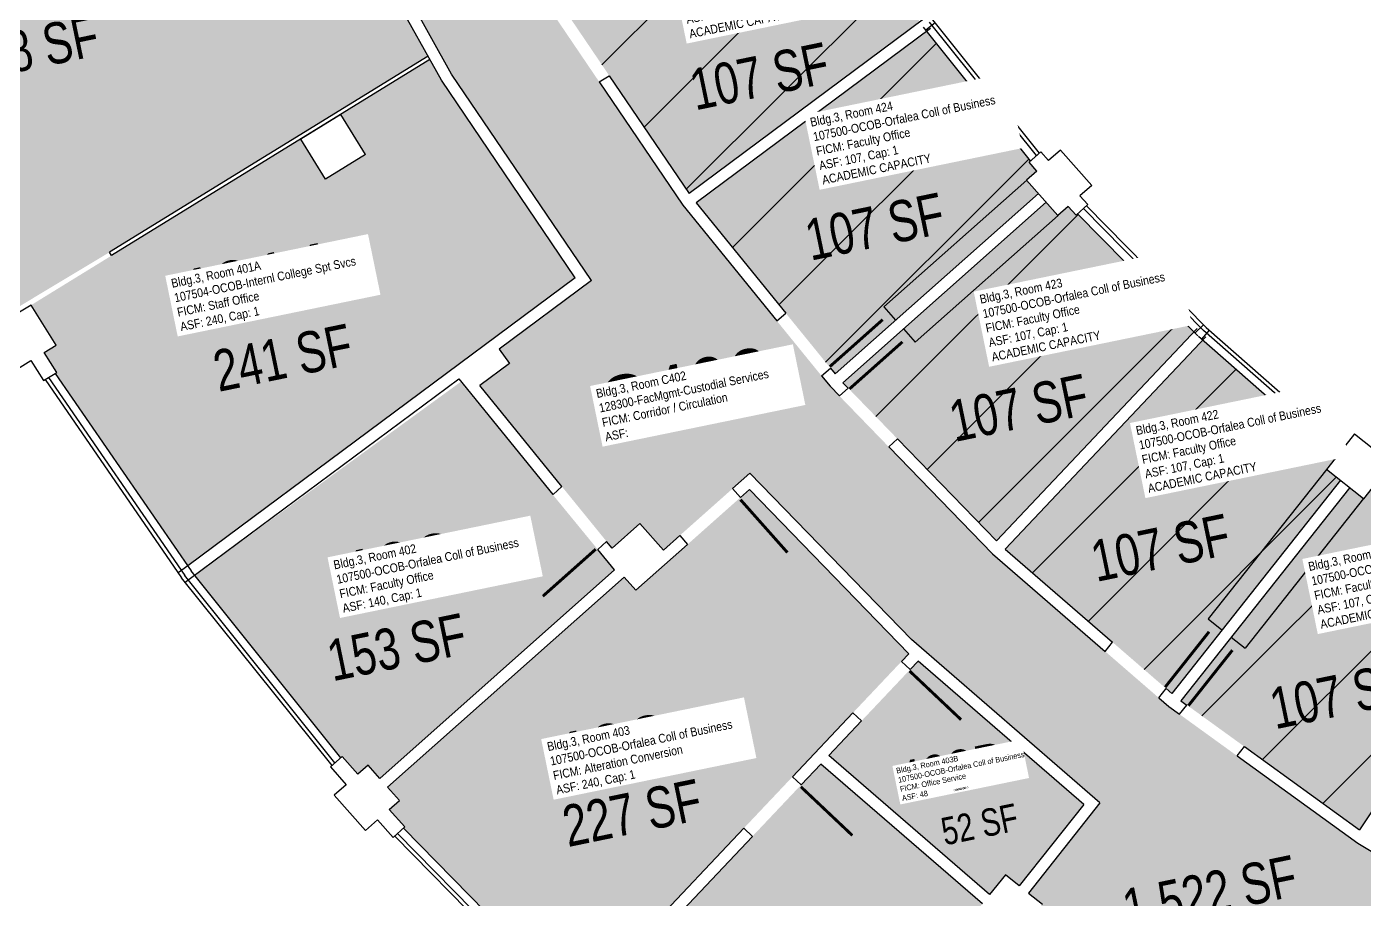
# Model space of a CAD drawing. Header units: inches. Extents: x 69197310 to 69200176, y 27671258 to 27673533.
# Drawn here: x 69198295 to 69198975, y 27671780 to 27672224 of the extents above; entities that cross this region are included whole.
import ezdxf
from ezdxf.enums import TextEntityAlignment as Align

# ---------------------------------------------------------------- set-up
doc = ezdxf.new("R2010")
doc.units = ezdxf.units.IN
doc.header["$LTSCALE"] = 100
doc.header["$MEASUREMENT"] = 0
for name, color, linetype in [('A-DOOR', 2, 'CONTINUOUS'), ('A-FLOR', 3, 'CONTINUOUS'), ('A-GLAZ', 1, 'CONTINUOUS'), ('A-IDEN-RNUM', 7, 'CONTINUOUS'), ('A-IDEN-SNUM', 4, 'CONTINUOUS'), ('A-IDEN-VNUM', 4, 'CONTINUOUS'), ('A-WALL', 5, 'CONTINUOUS'), ('AREA-TEXT', 3, 'CONTINUOUS'), ('Rooms-Capacity', 4, 'CONTINUOUS'), ('Rooms-Category-Color', 7, 'CONTINUOUS'), ('Rooms-College-Color', 7, 'CONTINUOUS'), ('Rooms-Department-Color', 7, 'CONTINUOUS'), ('Rooms-Division-Color', 7, 'CONTINUOUS'), ('Rooms-Information', 7, 'CONTINUOUS')]:
    doc.layers.add(name, color=color, linetype=linetype)
doc.styles.add('CP_AREA', font='arial.ttf', dxfattribs={"height": 15})
doc.styles.add('CP_ROOMSNUMBER', font='arial.ttf', dxfattribs={"height": 1})
doc.styles.add('CP_ROOMVNUMBER', font='arial.ttf', dxfattribs={"width": 0.85, "height": 0.075})
pattern_1 = [(45, (0, 0), (-26.516504294, 26.516504294), [])]

msp = doc.modelspace()

# ---------------------------------------------------------------- hatches: boundary and pattern name
at = {"layer": 'Rooms-Capacity'}
h = msp.add_hatch(dxfattribs=at)
h.set_pattern_fill('ANSI31', color=256, scale=300, style=0)
h.set_pattern_definition(pattern_1)
h.paths.add_polyline_path([(69198710.33, 27672042.75), (69198788.39, 27671962.24), (69198888.86, 27672068.53), (69198829.66, 27672128.68), (69198828.92, 27672128.02), (69198824.88, 27672132.46), (69198819.65, 27672127.81), (69198813.67, 27672134.54)])
h = msp.add_hatch(dxfattribs=at)
h.set_pattern_fill('ANSI31', color=256, scale=300, style=0)
h.set_pattern_definition(pattern_1)
h.paths.add_polyline_path([(69198968.06, 27671989.33), (69198975.12, 27671983.74), (69198979.47, 27671989.23), (69198984.22, 27671985.56), (69198984.83, 27671986.34), (69199053.58, 27671937.38), (69198973.1, 27671815.26), (69198882.24, 27671880.99)])
at = {"layer": 'Rooms-Category-Color', "true_color": 0xfa9ba3}
for points in [[(69198175.33, 27672306.16), (69198225.92, 27672195.27), (69198284.46, 27672088.37), (69198285.31, 27672088.88), (69198290.15, 27672080.83), (69198337.27, 27672109.14), (69198499.25, 27672208.85), (69198446.99, 27672302.69), (69198366.21, 27672262.22), (69198363.76, 27672267.7), (69198390.61, 27672281.15), (69198340.08, 27672394.03), (69198174.9, 27672328.58), (69198178.22, 27672320.21), (69198171.71, 27672317.63), (69198176.25, 27672306.52)], [(69198710.33, 27672042.75), (69198788.39, 27671962.24), (69198888.86, 27672068.53), (69198829.66, 27672128.68), (69198828.92, 27672128.02), (69198824.88, 27672132.46), (69198819.65, 27672127.81), (69198813.67, 27672134.54)], [(69198968.06, 27671989.33), (69198975.12, 27671983.74), (69198979.47, 27671989.23), (69198984.22, 27671985.56), (69198984.83, 27671986.34), (69199053.58, 27671937.38), (69198973.1, 27671815.26), (69198882.24, 27671880.99)], [(69198703.17, 27671853.14), (69198748.55, 27671901.15), (69198832.79, 27671828.22), (69198800.02, 27671786.86), (69198792.96, 27671792.44), (69198784.95, 27671782.34)], [(69198579.77, 27671722.58), (69198663.83, 27671648.75), (69198664.44, 27671649.53), (69198673.77, 27671641.98), (69198678.11, 27671647.46), (69198685.17, 27671641.88), (69198785.11, 27671768.04), (69198778.06, 27671773.63), (69198781.23, 27671777.63), (69198699.05, 27671848.78)]]:
    msp.add_hatch(color=241, dxfattribs=at).paths.add_polyline_path(points)
at = {"layer": 'Rooms-Category-Color', "true_color": 0xadadad}
msp.add_hatch(color=253, dxfattribs=at).paths.add_polyline_path([(69198662.72, 27671988.42), (69198605.03, 27671937.17), (69198599.06, 27671943.9), (69198478.72, 27671837), (69198484.7, 27671830.27), (69198479.46, 27671825.63), (69198487.53, 27671816.74), (69198486.79, 27671816.08), (69198575.26, 27671726.54), (69198743.77, 27671904.83)])
at = {"layer": 'Rooms-College-Color', "true_color": 0xfa9ba3}
for points in [[(69198175.33, 27672306.16), (69198225.92, 27672195.27), (69198284.46, 27672088.37), (69198285.31, 27672088.88), (69198290.15, 27672080.83), (69198337.27, 27672109.14), (69198499.25, 27672208.85), (69198446.99, 27672302.69), (69198366.21, 27672262.22), (69198363.76, 27672267.7), (69198390.61, 27672281.15), (69198340.08, 27672394.03), (69198174.9, 27672328.58), (69198178.22, 27672320.21), (69198171.71, 27672317.63), (69198176.25, 27672306.52)], [(69198710.33, 27672042.75), (69198788.39, 27671962.24), (69198888.86, 27672068.53), (69198829.66, 27672128.68), (69198828.92, 27672128.02), (69198824.88, 27672132.46), (69198819.65, 27672127.81), (69198813.67, 27672134.54)], [(69198662.72, 27671988.42), (69198605.03, 27671937.17), (69198599.06, 27671943.9), (69198478.72, 27671837), (69198484.7, 27671830.27), (69198479.46, 27671825.63), (69198487.53, 27671816.74), (69198486.79, 27671816.08), (69198575.26, 27671726.54), (69198743.77, 27671904.83)], [(69198968.06, 27671989.33), (69198975.12, 27671983.74), (69198979.47, 27671989.23), (69198984.22, 27671985.56), (69198984.83, 27671986.34), (69199053.58, 27671937.38), (69198973.1, 27671815.26), (69198882.24, 27671880.99)], [(69198703.17, 27671853.14), (69198748.55, 27671901.15), (69198832.79, 27671828.22), (69198800.02, 27671786.86), (69198792.96, 27671792.44), (69198784.95, 27671782.34)], [(69198579.77, 27671722.58), (69198663.83, 27671648.75), (69198664.44, 27671649.53), (69198673.77, 27671641.98), (69198678.11, 27671647.46), (69198685.17, 27671641.88), (69198785.11, 27671768.04), (69198778.06, 27671773.63), (69198781.23, 27671777.63), (69198699.05, 27671848.78)]]:
    msp.add_hatch(color=241, dxfattribs=at).paths.add_polyline_path(points)
at = {"layer": 'Rooms-Department-Color', "true_color": 0xfa9ba3}
for points in [[(69198175.33, 27672306.16), (69198225.92, 27672195.27), (69198284.46, 27672088.37), (69198285.31, 27672088.88), (69198290.15, 27672080.83), (69198337.27, 27672109.14), (69198499.25, 27672208.85), (69198446.99, 27672302.69), (69198366.21, 27672262.22), (69198363.76, 27672267.7), (69198390.61, 27672281.15), (69198340.08, 27672394.03), (69198174.9, 27672328.58), (69198178.22, 27672320.21), (69198171.71, 27672317.63), (69198176.25, 27672306.52)], [(69198710.33, 27672042.75), (69198788.39, 27671962.24), (69198888.86, 27672068.53), (69198829.66, 27672128.68), (69198828.92, 27672128.02), (69198824.88, 27672132.46), (69198819.65, 27672127.81), (69198813.67, 27672134.54)], [(69198968.06, 27671989.33), (69198975.12, 27671983.74), (69198979.47, 27671989.23), (69198984.22, 27671985.56), (69198984.83, 27671986.34), (69199053.58, 27671937.38), (69198973.1, 27671815.26), (69198882.24, 27671880.99)], [(69198703.17, 27671853.14), (69198748.55, 27671901.15), (69198832.79, 27671828.22), (69198800.02, 27671786.86), (69198792.96, 27671792.44), (69198784.95, 27671782.34)], [(69198579.77, 27671722.58), (69198663.83, 27671648.75), (69198664.44, 27671649.53), (69198673.77, 27671641.98), (69198678.11, 27671647.46), (69198685.17, 27671641.88), (69198785.11, 27671768.04), (69198778.06, 27671773.63), (69198781.23, 27671777.63), (69198699.05, 27671848.78)]]:
    msp.add_hatch(color=241, dxfattribs=at).paths.add_polyline_path(points)
at = {"layer": 'Rooms-Department-Color', "true_color": 0xacacac}
msp.add_hatch(color=253, dxfattribs=at).paths.add_polyline_path([(69198662.72, 27671988.42), (69198605.03, 27671937.17), (69198599.06, 27671943.9), (69198478.72, 27671837), (69198484.7, 27671830.27), (69198479.46, 27671825.63), (69198487.53, 27671816.74), (69198486.79, 27671816.08), (69198575.26, 27671726.54), (69198743.77, 27671904.83)])
at = {"layer": 'Rooms-Division-Color', "true_color": 0xfa9ba3}
for points in [[(69198175.33, 27672306.16), (69198225.92, 27672195.27), (69198284.46, 27672088.37), (69198285.31, 27672088.88), (69198290.15, 27672080.83), (69198337.27, 27672109.14), (69198499.25, 27672208.85), (69198446.99, 27672302.69), (69198366.21, 27672262.22), (69198363.76, 27672267.7), (69198390.61, 27672281.15), (69198340.08, 27672394.03), (69198174.9, 27672328.58), (69198178.22, 27672320.21), (69198171.71, 27672317.63), (69198176.25, 27672306.52)], [(69198710.33, 27672042.75), (69198788.39, 27671962.24), (69198888.86, 27672068.53), (69198829.66, 27672128.68), (69198828.92, 27672128.02), (69198824.88, 27672132.46), (69198819.65, 27672127.81), (69198813.67, 27672134.54)], [(69198968.06, 27671989.33), (69198975.12, 27671983.74), (69198979.47, 27671989.23), (69198984.22, 27671985.56), (69198984.83, 27671986.34), (69199053.58, 27671937.38), (69198973.1, 27671815.26), (69198882.24, 27671880.99)], [(69198703.17, 27671853.14), (69198748.55, 27671901.15), (69198832.79, 27671828.22), (69198800.02, 27671786.86), (69198792.96, 27671792.44), (69198784.95, 27671782.34)], [(69198579.77, 27671722.58), (69198663.83, 27671648.75), (69198664.44, 27671649.53), (69198673.77, 27671641.98), (69198678.11, 27671647.46), (69198685.17, 27671641.88), (69198785.11, 27671768.04), (69198778.06, 27671773.63), (69198781.23, 27671777.63), (69198699.05, 27671848.78)]]:
    msp.add_hatch(color=241, dxfattribs=at).paths.add_polyline_path(points)
at = {"layer": 'Rooms-Division-Color', "true_color": 0xadadad}
msp.add_hatch(color=253, dxfattribs=at).paths.add_polyline_path([(69198662.72, 27671988.42), (69198605.03, 27671937.17), (69198599.06, 27671943.9), (69198478.72, 27671837), (69198484.7, 27671830.27), (69198479.46, 27671825.63), (69198487.53, 27671816.74), (69198486.79, 27671816.08), (69198575.26, 27671726.54), (69198743.77, 27671904.83)])

# ---------------------------------------------------------------- linework, layer by layer
at = {"layer": 'A-DOOR'}
for points in [[(69198571.85, 27672228.22, 1.5, 1.5, 0), (69198602.5, 27672247.09, 0, 0, 0), (69198602.9, 27672246.45, 0, 0, -0.414214), (69198589.05, 27672197.41, 0, 0, -0.414214)], [(69198703.61, 27672050.9, 1.5, 1.5, 0), (69198730.52, 27672074.81, 0, 0, 0), (69198730.03, 27672075.37, 0, 0, 0.414214), (69198679.08, 27672076.26, 0, 0, 0.414214)], [(69198713.65, 27672039.59, 1.5, 1.5, 0), (69198740.56, 27672063.5, 0, 0, 0), (69198741.06, 27672062.94, 0, 0, -0.414214), (69198735.94, 27672012.24, 0, 0, -0.414214)], [(69198584.58, 27671958.05, 1.5, 1.5, 0), (69198557.67, 27671934.14, 0, 0, 0), (69198557.17, 27671934.7, 0, 0, -0.414214), (69198562.29, 27671985.4, 0, 0, -0.414214)], [(69198658.17, 27671983.27, 1.5, 1.5, 0), (69198682.08, 27671956.35, 0, 0, 0), (69198681.52, 27671955.86, 0, 0, -0.414214), (69198630.82, 27671960.98, 0, 0, -0.414214)], [(69198874.2, 27671887.85, 1.5, 1.5, 0), (69198896.56, 27671916.07, 0, 0, 0), (69198895.97, 27671916.53, 0, 0, 0.414214), (69198845.64, 27671908.56, 0, 0, 0.414214)], [(69198886.05, 27671878.46, 1.5, 1.5, 0), (69198908.41, 27671906.68, 0, 0, 0), (69198909, 27671906.21, 0, 0, -0.414214), (69198912.75, 27671855.4, 0, 0, -0.414214)], [(69198744.23, 27671896.08, 1.5, 1.5, 0), (69198770.39, 27671871.35, 0, 0, 0), (69198769.87, 27671870.8, 0, 0, -0.414214), (69198718.92, 27671871.49, 0, 0, -0.414214)], [(69198688.92, 27671837.19, 1.5, 1.5, 0), (69198715.08, 27671812.46, 0, 0, 0), (69198714.56, 27671811.91, 0, 0, -0.414214), (69198663.61, 27671812.6, 0, 0, -0.414214)]]:
    msp.add_lwpolyline(points, format="xyseb", dxfattribs=at)
at = {"layer": 'A-FLOR'}
for p, q in [((69198499.25, 27672208.85), (69198337.27, 27672109.14)), ((69198500.23, 27672207.1), (69198338.32, 27672107.44)), ((69198803.8, 27672145.83), (69198731.14, 27672081.3)), ((69198819.73, 27672127.89), (69198747.08, 27672063.35)), ((69198338.32, 27672107.44), (69198337.27, 27672109.14)), ((69198731.14, 27672081.3), (69198737.12, 27672074.57)), ((69198741.11, 27672070.08), (69198747.08, 27672063.35)), ((69198956.38, 27671998.74), (69198896.04, 27671922.57)), ((69198975.19, 27671983.84), (69198914.85, 27671907.66)), ((69198896.04, 27671922.57), (69198903.09, 27671916.98)), ((69198907.8, 27671913.25), (69198914.85, 27671907.66))]:
    msp.add_line(p, q, dxfattribs=at)
at = {"layer": 'A-GLAZ'}
for p, q in [((69198805.75, 27672155.6), (69198751.28, 27672223.62)), ((69198757.22, 27672225.81), (69198752.53, 27672222.06)), ((69198808.75, 27672158.26), (69198754.4, 27672226.12)), ((69198810.24, 27672159.59), (69198755.97, 27672227.37)), ((69198829.66, 27672128.68), (69198890.79, 27672066.57)), ((69198832.65, 27672131.34), (69198893.64, 27672069.38)), ((69198834.15, 27672132.67), (69198895.07, 27672070.78)), ((69198893.66, 27672072.21), (69198889.39, 27672068)), ((69198956.61, 27672008.69), (69198891.16, 27672066.23)), ((69198896.62, 27672069.41), (69198892.66, 27672064.91)), ((69198959.1, 27672011.83), (69198893.8, 27672069.23)), ((69198960.34, 27672013.4), (69198895.12, 27672070.73)), ((69198306.21, 27672045.4), (69198375.55, 27671944.6)), ((69198309.62, 27672047.49), (69198378.7, 27671947.08)), ((69198304.5, 27672044.35), (69198373.9, 27671943.47)), ((69198377, 27671949.55), (69198372.18, 27671945.97)), ((69198450.42, 27671847.98), (69198373.85, 27671943.53)), ((69198451.92, 27671849.31), (69198375.42, 27671944.78)), ((69198380.49, 27671944.67), (69198375.67, 27671941.09)), ((69198454.91, 27671851.97), (69198378.7, 27671947.08)), ((69198483.79, 27671813.42), (69198569.58, 27671726.2)), ((69198486.79, 27671816.08), (69198572.25, 27671729.19)), ((69198482.3, 27671812.09), (69198568.16, 27671724.8))]:
    msp.add_line(p, q, dxfattribs=at)
at = {"layer": 'A-WALL'}
for p, q in [((69198511.19, 27672199.75), (69198449.43, 27672310.63)), ((69198506.07, 27672196.61), (69198446.99, 27672302.69)), ((69198751.35, 27672227.72), (69198632.02, 27672139.06)), ((69198754.93, 27672222.91), (69198635.6, 27672134.24)), ((69198574.18, 27672096.07), (69198506.07, 27672196.61)), ((69198582.37, 27672094.68), (69198511.19, 27672199.75)), ((69198586.36, 27672195.76), (69198591.48, 27672198.91)), ((69198586.36, 27672195.76), (69198628.89, 27672132.99)), ((69198591.48, 27672198.91), (69198632.02, 27672139.06)), ((69198454.95, 27672179.23), (69198434.51, 27672166.65)), ((69198467.53, 27672158.79), (69198454.95, 27672179.23)), ((69198447.09, 27672146.21), (69198434.51, 27672166.65)), ((69198810.99, 27672160.25), (69198805.01, 27672154.94)), ((69198810.99, 27672160.25), (69198814.92, 27672155.72)), ((69198820.9, 27672161.03), (69198814.92, 27672155.72)), ((69198820.9, 27672161.03), (69198836.84, 27672143.09)), ((69198467.53, 27672158.79), (69198447.09, 27672146.21)), ((69198808.94, 27672150.4), (69198805.01, 27672154.94)), ((69198808.94, 27672150.4), (69198803.71, 27672145.75)), ((69198819.65, 27672127.81), (69198803.71, 27672145.75)), ((69198836.84, 27672143.09), (69198830.86, 27672137.77)), ((69198628.89, 27672132.99), (69198676.72, 27672074.16)), ((69198635.6, 27672134.24), (69198681.21, 27672078.15)), ((69198809.74, 27672139.08), (69198706.35, 27672047.23)), ((69198813.7, 27672134.57), (69198710.33, 27672042.75)), ((69198834.9, 27672133.34), (69198828.92, 27672128.02)), ((69198830.86, 27672137.77), (69198834.9, 27672133.34)), ((69198824.88, 27672132.46), (69198819.65, 27672127.81)), ((69198828.92, 27672128.02), (69198824.88, 27672132.46)), ((69198574.18, 27672096.07), (69198377, 27671949.55)), ((69198582.37, 27672094.68), (69198535.4, 27672059.78)), ((69198297.44, 27672082.27), (69198291.48, 27672078.6)), ((69198310.02, 27672061.84), (69198297.44, 27672082.27)), ((69198676.72, 27672074.16), (69198681.21, 27672078.15)), ((69198890.51, 27672070.28), (69198788.39, 27671962.24)), ((69198894.87, 27672066.16), (69198792.76, 27671958.11)), ((69198304.06, 27672058.17), (69198310.02, 27672061.84)), ((69198310.46, 27672048.01), (69198304.06, 27672058.17)), ((69198535.4, 27672059.78), (69198540.76, 27672052.56)), ((69198290.44, 27672049.78), (69198297.25, 27672053.97)), ((69198297.25, 27672053.97), (69198303.65, 27672043.82)), ((69198540.76, 27672052.56), (69198525.59, 27672041.28)), ((69198303.65, 27672043.82), (69198310.46, 27672048.01)), ((69198514.88, 27672044.53), (69198378.48, 27671943.18)), ((69198562.88, 27671985.92), (69198515.09, 27672044.69)), ((69198699.45, 27672046.2), (69198703.94, 27672050.19)), ((69198699.45, 27672046.2), (69198703.75, 27672040.91)), ((69198703.94, 27672050.19), (69198706.35, 27672047.23)), ((69198567.37, 27671989.91), (69198525.59, 27672041.28)), ((69198703.75, 27672040.91), (69198708.5, 27672036.02)), ((69198708.5, 27672036.02), (69198712.99, 27672040.01)), ((69198710.33, 27672042.75), (69198712.99, 27672040.01)), ((69198733.58, 27672010.15), (69198738.07, 27672014.14)), ((69198738.07, 27672014.14), (69198788.39, 27671962.24)), ((69198960.96, 27672014.19), (69198956, 27672007.92)), ((69198960.96, 27672014.19), (69198965.62, 27672010.4)), ((69198970.59, 27672016.67), (69198965.62, 27672010.4)), ((69198970.59, 27672016.67), (69198989.4, 27672001.77)), ((69198733.58, 27672010.15), (69198786.36, 27671955.72)), ((69198960.65, 27672004.13), (69198956, 27672007.92)), ((69198960.65, 27672004.13), (69198956.31, 27671998.64)), ((69198975.12, 27671983.74), (69198956.31, 27671998.64)), ((69198663.03, 27671996.72), (69198654.2, 27671988.87)), ((69198745.11, 27671912.07), (69198663.03, 27671996.72)), ((69198963.41, 27671993.12), (69198877.54, 27671884.71)), ((69198567.37, 27671989.91), (69198562.88, 27671985.92)), ((69198654.2, 27671988.87), (69198658.18, 27671984.38)), ((69198662.72, 27671988.42), (69198658.18, 27671984.38)), ((69198743.77, 27671904.83), (69198662.72, 27671988.42)), ((69198968.09, 27671989.37), (69198882.24, 27671880.99)), ((69198979.47, 27671989.23), (69198975.12, 27671983.74)), ((69198607.04, 27671971.05), (69198592.91, 27671958.5)), ((69198618.99, 27671957.59), (69198607.04, 27671971.05)), ((69198627.28, 27671964.96), (69198618.99, 27671957.59)), ((69198627.28, 27671964.96), (69198631.27, 27671960.47)), ((69198590.1, 27671961.95), (69198585.61, 27671957.96)), ((69198594.1, 27671947.52), (69198585.61, 27671957.96)), ((69198592.91, 27671958.5), (69198590.1, 27671961.95)), ((69198631.27, 27671960.47), (69198605.03, 27671937.17)), ((69198792.76, 27671958.11), (69198847.41, 27671910.8)), ((69198786.36, 27671955.72), (69198843.68, 27671906.09)), ((69198594.1, 27671947.52), (69198474.71, 27671841.46)), ((69198599.06, 27671943.9), (69198478.69, 27671836.98)), ((69198605.03, 27671937.17), (69198599.06, 27671943.9)), ((69199054.9, 27671939.39), (69198973.1, 27671815.26)), ((69198841.06, 27671829), (69198745.11, 27671912.07)), ((69198843.68, 27671906.09), (69198847.41, 27671910.8)), ((69198743.77, 27671904.83), (69198740.13, 27671900.98)), ((69198740.13, 27671900.98), (69198744.49, 27671896.86)), ((69198748.55, 27671901.15), (69198744.49, 27671896.86)), ((69198832.79, 27671828.22), (69198748.55, 27671901.15)), ((69198870.92, 27671882.5), (69198874.65, 27671887.21)), ((69198870.92, 27671882.5), (69198876.08, 27671878.04)), ((69198874.65, 27671887.21), (69198877.54, 27671884.71)), ((69198715.4, 27671874.82), (69198684.64, 27671842.27)), ((69198715.4, 27671874.82), (69198719.76, 27671870.7)), ((69198876.08, 27671878.04), (69198881.6, 27671874.05)), ((69198881.6, 27671874.05), (69198885.33, 27671878.75)), ((69198882.24, 27671880.99), (69198885.33, 27671878.75)), ((69198719.76, 27671870.7), (69198703.17, 27671853.14)), ((69198910.8, 27671852.92), (69198914.52, 27671857.63)), ((69198914.52, 27671857.63), (69198973.1, 27671815.26)), ((69198455.65, 27671852.63), (69198449.67, 27671847.31)), ((69198449.67, 27671847.31), (69198457.54, 27671838.25)), ((69198463.53, 27671843.57), (69198455.65, 27671852.63)), ((69198468.76, 27671848.22), (69198463.53, 27671843.57)), ((69198474.74, 27671841.49), (69198468.76, 27671848.22)), ((69198699.05, 27671848.78), (69198689, 27671838.14)), ((69198781.23, 27671777.63), (69198699.05, 27671848.78)), ((69198784.95, 27671782.34), (69198703.17, 27671853.14)), ((69198910.8, 27671852.92), (69198972.22, 27671808.48)), ((69198684.64, 27671842.27), (69198689, 27671838.14)), ((69198457.54, 27671838.25), (69198451.56, 27671832.94)), ((69198484.7, 27671830.27), (69198478.72, 27671837)), ((69198451.56, 27671832.94), (69198467.5, 27671815)), ((69198479.46, 27671825.63), (69198484.7, 27671830.27)), ((69198832.79, 27671828.22), (69198800.02, 27671786.86)), ((69198832.79, 27671828.22), (69198800.02, 27671786.86)), ((69198841.06, 27671829), (69198804.72, 27671783.13)), ((69198841.06, 27671829), (69198804.72, 27671783.13)), ((69198467.5, 27671815), (69198473.48, 27671820.31)), ((69198473.48, 27671820.31), (69198481.55, 27671811.43)), ((69198487.53, 27671816.74), (69198479.46, 27671825.63)), ((69198481.55, 27671811.43), (69198487.53, 27671816.74)), ((69198659.91, 27671816.1), (69198573.44, 27671724.62)), ((69198659.91, 27671816.1), (69198664.27, 27671811.98)), ((69198664.27, 27671811.98), (69198577.82, 27671720.52)), ((69198972.22, 27671808.48), (69199037.29, 27671769.56)), ((69198792.96, 27671792.44), (69198784.95, 27671782.34)), ((69198800.02, 27671786.86), (69198792.96, 27671792.44)), ((69198804.72, 27671783.13), (69198811.77, 27671777.54))]:
    msp.add_line(p, q, dxfattribs=at)

# ---------------------------------------------------------------- texts
at = {"layer": 'A-IDEN-RNUM', "style": 'CP_ROOMSNUMBER', "width": 0.85}
for s, p in [('0424-00', (69198733.14, 27672157.49)), ('0401-A0', (69198413.63, 27672091.65)), ('0423-00', (69198813.88, 27672074.95)), ('C402-00', (69198640.7, 27672039.23)), ('0422-00', (69198893.31, 27672008.41)), ('0402-00', (69198483.95, 27671945.89)), ('0403-00', (69198592.62, 27671853.44)), ('0403-B0', (69198770.3, 27671836.15))]:
    msp.add_text(s, height=1, rotation=11.61505, dxfattribs=at).set_placement(p, align=Align.MIDDLE)
at = {"layer": 'A-IDEN-SNUM', "style": 'CP_ROOMSNUMBER', "width": 0.85}
for s, p in [('0030042400', (69198733.14, 27672157.49)), ('00300401A0', (69198413.63, 27672091.65)), ('0030042300', (69198813.88, 27672074.95)), ('0030C40200', (69198640.7, 27672039.23)), ('0030042200', (69198893.31, 27672008.41)), ('0030040200', (69198483.95, 27671945.89)), ('0030040300', (69198592.62, 27671853.44)), ('00300403B0', (69198770.3, 27671836.15))]:
    msp.add_text(s, height=1, rotation=11.61505, dxfattribs=at).set_placement(p, align=Align.MIDDLE)
at = {"layer": 'A-IDEN-VNUM', "style": 'CP_ROOMVNUMBER', "width": 0.85}
for s, height, p in [('425', 31.5, (69198660.04, 27672239.37)), ('424', 31.5, (69198727.59, 27672165.25)), ('401A', 31.5, (69198413.63, 27672091.65)), ('423', 31.5, (69198813.88, 27672074.95)), ('C402', 31.5, (69198630.44, 27672037.24)), ('422', 31.5, (69198893.31, 27672008.41)), ('402', 31.5, (69198483.95, 27671945.89)), ('421', 31.5, (69198981.01, 27671939.24)), ('403', 31.5, (69198592.62, 27671853.44)), ('403B', 20, (69198765.8, 27671845.09))]:
    msp.add_text(s, height=height, rotation=11.61505, dxfattribs=at).set_placement(p, align=Align.MIDDLE)
at = {"layer": 'AREA-TEXT', "style": 'CP_AREA', "width": 0.75}
for s, height, p in [('378 SF', 21, (69198296.42, 27672212.71)), ('107 SF', 21, (69198667.81, 27672198.68)), ('107 SF', 21, (69198726.47, 27672122.22)), ('241 SF', 21, (69198425.37, 27672055.51)), ('107 SF', 21, (69198799.72, 27672030)), ('107 SF', 21, (69198871.81, 27671958.82)), ('153 SF', 21, (69198483.32, 27671908.25)), ('107 SF', 21, (69198962.79, 27671883.86)), ('227 SF', 21, (69198603.05, 27671823.94)), ('52 SF', 14, (69198779.84, 27671818.12)), ('1,522 SF', 21, (69198896.91, 27671783.32))]:
    msp.add_text(s, height=height, rotation=11.67794, dxfattribs=at).set_placement(p, align=Align.MIDDLE_CENTER)

# ---------------------------------------------------------------- next in the draw order: texts
at = {"layer": 'Rooms-Information', "insert": (69198953.62, 27671917.47), "char_height": 4.5, "width": 100.8, "attachment_point": 7, "rotation": 11.61505, "style": 'CP_ROOMVNUMBER', "bg_fill": 3, "box_fill_scale": 1.5, "bg_fill_color": 256, "bg_fill_true_color": 13158600, "bg_fill_transparency": 0}
msp.add_mtext('Bldg.3, Room 421^M^J107500-OCOB-Orfalea Coll of Business^M^JFICM: Faculty Office^M^JASF: 107, Cap: 1^M^JACADEMIC CAPACITY', dxfattribs=at)

# ---------------------------------------------------------------- next in the draw order: hatches: boundary and pattern name
at = {"layer": 'Rooms-Category-Color', "true_color": 0xadadad}
msp.add_hatch(color=253, dxfattribs=at).paths.add_polyline_path([(69199759.08, 27671584.56), (69199752.26, 27671584.67), (69199716.23, 27671585.22), (69199640.42, 27671586.4), (69199565, 27671594.17), (69199529.16, 27671597.86), (69199522.38, 27671598.56), (69199515.69, 27671599.85), (69199480.3, 27671606.65), (69199405.84, 27671620.97), (69199332.92, 27671641.72), (69199298.26, 27671651.59), (69199291.71, 27671653.45), (69199285.34, 27671655.88), (69199251.67, 27671668.73), (69199180.83, 27671695.76), (69199112.62, 27671728.86), (69199080.2, 27671744.59), (69199074.07, 27671747.57), (69199068.22, 27671751.06), (69199037.29, 27671769.56), (69198972.22, 27671808.48), (69198910.8, 27671852.92), (69198881.6, 27671874.05), (69198876.08, 27671878.04), (69198870.92, 27671882.5), (69198843.68, 27671906.09), (69198786.36, 27671955.72), (69198733.58, 27672010.15), (69198708.5, 27672036.02), (69198703.75, 27672040.91), (69198699.45, 27672046.2), (69198676.72, 27672074.16), (69198628.89, 27672132.99), (69198586.36, 27672195.76), (69198566.15, 27672225.59), (69198562.33, 27672231.24), (69198559.01, 27672237.19), (69198541.48, 27672268.67), (69198504.59, 27672334.91), (69198456.1, 27672443.23), (69198454.6, 27672447.57), (69198442.81, 27672481.59), (69198417.24, 27672555.35), (69198409.37, 27672586.64), (69198400.59, 27672621.59), (69198388.3, 27672670.44), (69198386.49, 27672679.26), (69198396.57, 27672681.33), (69198364.36, 27672838.05), (69198313.43, 27672827.58), (69198296.31, 27672910.84), (69198299.25, 27672911.45), (69198291.6, 27672948.67), (69198211.28, 27672932.16), (69198218.93, 27672894.94), (69198221.87, 27672895.54), (69198271.2, 27672655.56), (69198327.66, 27672667.17), (69198329.48, 27672658.35), (69198359.69, 27672538.18), (69198397.32, 27672429.62), (69198386.17, 27672425.2), (69198352.7, 27672411.94), (69198340.75, 27672407.2), (69198361.01, 27672361.95), (69198380.62, 27672318.14), (69198395.98, 27672283.84), (69198449.43, 27672310.63), (69198511.19, 27672199.75), (69198582.37, 27672094.68), (69198535.4, 27672059.78), (69198540.76, 27672052.56), (69198525.59, 27672041.28), (69198592.91, 27671958.5), (69198607.04, 27671971.05), (69198618.99, 27671957.59), (69198663.03, 27671996.72), (69198745.11, 27671912.07), (69198841.06, 27671829), (69198804.72, 27671783.13), (69198811.77, 27671777.54), (69198800.04, 27671762.73), (69198886.48, 27671700.18), (69198896.89, 27671715.97), (69198911.92, 27671706.06), (69198944.33, 27671755.25), (69199045.52, 27671694.73), (69199159.7, 27671639.32), (69199136.47, 27671585.61), (69199144.73, 27671582.04), (69199137.23, 27671564.69), (69199236.92, 27671526.65), (69199242.88, 27671544.59), (69199259.96, 27671538.91), (69199278.54, 27671594.82), (69199391.94, 27671562.55), (69199516.57, 27671538.58), (69199508.04, 27671480.69), (69199516.94, 27671479.38), (69199514.18, 27671460.68), (69199620.32, 27671449.74), (69199621.44, 27671468.61), (69199630.42, 27671468.07), (69199633.88, 27671526.49), (69199760.77, 27671524.53), (69199884.36, 27671533.42), (69199891.27, 27671534.53), (69199926.85, 27671540.24), (69199953.47, 27671544.51), (69200035.62, 27671561.39), (69200053.74, 27671473.24), (69200118.39, 27671486.53), (69200113.76, 27671509.05), (69200114.74, 27671509.26), (69200096.62, 27671597.41), (69200095.64, 27671597.21), (69200088.62, 27671631.34), (69200036.52, 27671620.63), (69200001.23, 27671613.54), (69199987.89, 27671610.8), (69199952.31, 27671605.09), (69199877.45, 27671593.08), (69199801.82, 27671587.64), (69199765.88, 27671585.05)])
at = {"layer": 'Rooms-College-Color', "true_color": 0xadadad}
msp.add_hatch(color=253, dxfattribs=at).paths.add_polyline_path([(69199759.08, 27671584.56), (69199752.26, 27671584.67), (69199716.23, 27671585.22), (69199640.42, 27671586.4), (69199565, 27671594.17), (69199529.16, 27671597.86), (69199522.38, 27671598.56), (69199515.69, 27671599.85), (69199480.3, 27671606.65), (69199405.84, 27671620.97), (69199332.92, 27671641.72), (69199298.26, 27671651.59), (69199291.71, 27671653.45), (69199285.34, 27671655.88), (69199251.67, 27671668.73), (69199180.83, 27671695.76), (69199112.62, 27671728.86), (69199080.2, 27671744.59), (69199074.07, 27671747.57), (69199068.22, 27671751.06), (69199037.29, 27671769.56), (69198972.22, 27671808.48), (69198910.8, 27671852.92), (69198881.6, 27671874.05), (69198876.08, 27671878.04), (69198870.92, 27671882.5), (69198843.68, 27671906.09), (69198786.36, 27671955.72), (69198733.58, 27672010.15), (69198708.5, 27672036.02), (69198703.75, 27672040.91), (69198699.45, 27672046.2), (69198676.72, 27672074.16), (69198628.89, 27672132.99), (69198586.36, 27672195.76), (69198566.15, 27672225.59), (69198562.33, 27672231.24), (69198559.01, 27672237.19), (69198541.48, 27672268.67), (69198504.59, 27672334.91), (69198456.1, 27672443.23), (69198454.6, 27672447.57), (69198442.81, 27672481.59), (69198417.24, 27672555.35), (69198409.37, 27672586.64), (69198400.59, 27672621.59), (69198388.3, 27672670.44), (69198386.49, 27672679.26), (69198396.57, 27672681.33), (69198364.36, 27672838.05), (69198313.43, 27672827.58), (69198296.31, 27672910.84), (69198299.25, 27672911.45), (69198291.6, 27672948.67), (69198211.28, 27672932.16), (69198218.93, 27672894.94), (69198221.87, 27672895.54), (69198271.2, 27672655.56), (69198327.66, 27672667.17), (69198329.48, 27672658.35), (69198359.69, 27672538.18), (69198397.32, 27672429.62), (69198386.17, 27672425.2), (69198352.7, 27672411.94), (69198340.75, 27672407.2), (69198361.01, 27672361.95), (69198380.62, 27672318.14), (69198395.98, 27672283.84), (69198449.43, 27672310.63), (69198511.19, 27672199.75), (69198582.37, 27672094.68), (69198535.4, 27672059.78), (69198540.76, 27672052.56), (69198525.59, 27672041.28), (69198592.91, 27671958.5), (69198607.04, 27671971.05), (69198618.99, 27671957.59), (69198663.03, 27671996.72), (69198745.11, 27671912.07), (69198841.06, 27671829), (69198804.72, 27671783.13), (69198811.77, 27671777.54), (69198800.04, 27671762.73), (69198886.48, 27671700.18), (69198896.89, 27671715.97), (69198911.92, 27671706.06), (69198944.33, 27671755.25), (69199045.52, 27671694.73), (69199159.7, 27671639.32), (69199136.47, 27671585.61), (69199144.73, 27671582.04), (69199137.23, 27671564.69), (69199236.92, 27671526.65), (69199242.88, 27671544.59), (69199259.96, 27671538.91), (69199278.54, 27671594.82), (69199391.94, 27671562.55), (69199516.57, 27671538.58), (69199508.04, 27671480.69), (69199516.94, 27671479.38), (69199514.18, 27671460.68), (69199620.32, 27671449.74), (69199621.44, 27671468.61), (69199630.42, 27671468.07), (69199633.88, 27671526.49), (69199760.77, 27671524.53), (69199884.36, 27671533.42), (69199891.27, 27671534.53), (69199926.85, 27671540.24), (69199953.47, 27671544.51), (69200035.62, 27671561.39), (69200053.74, 27671473.24), (69200118.39, 27671486.53), (69200113.76, 27671509.05), (69200114.74, 27671509.26), (69200096.62, 27671597.41), (69200095.64, 27671597.21), (69200088.62, 27671631.34), (69200036.52, 27671620.63), (69200001.23, 27671613.54), (69199987.89, 27671610.8), (69199952.31, 27671605.09), (69199877.45, 27671593.08), (69199801.82, 27671587.64), (69199765.88, 27671585.05)])
at = {"layer": 'Rooms-Department-Color', "true_color": 0xacacac}
msp.add_hatch(color=253, dxfattribs=at).paths.add_polyline_path([(69199759.08, 27671584.56), (69199752.26, 27671584.67), (69199716.23, 27671585.22), (69199640.42, 27671586.4), (69199565, 27671594.17), (69199529.16, 27671597.86), (69199522.38, 27671598.56), (69199515.69, 27671599.85), (69199480.3, 27671606.65), (69199405.84, 27671620.97), (69199332.92, 27671641.72), (69199298.26, 27671651.59), (69199291.71, 27671653.45), (69199285.34, 27671655.88), (69199251.67, 27671668.73), (69199180.83, 27671695.76), (69199112.62, 27671728.86), (69199080.2, 27671744.59), (69199074.07, 27671747.57), (69199068.22, 27671751.06), (69199037.29, 27671769.56), (69198972.22, 27671808.48), (69198910.8, 27671852.92), (69198881.6, 27671874.05), (69198876.08, 27671878.04), (69198870.92, 27671882.5), (69198843.68, 27671906.09), (69198786.36, 27671955.72), (69198733.58, 27672010.15), (69198708.5, 27672036.02), (69198703.75, 27672040.91), (69198699.45, 27672046.2), (69198676.72, 27672074.16), (69198628.89, 27672132.99), (69198586.36, 27672195.76), (69198566.15, 27672225.59), (69198562.33, 27672231.24), (69198559.01, 27672237.19), (69198541.48, 27672268.67), (69198504.59, 27672334.91), (69198456.1, 27672443.23), (69198454.6, 27672447.57), (69198442.81, 27672481.59), (69198417.24, 27672555.35), (69198409.37, 27672586.64), (69198400.59, 27672621.59), (69198388.3, 27672670.44), (69198386.49, 27672679.26), (69198396.57, 27672681.33), (69198364.36, 27672838.05), (69198313.43, 27672827.58), (69198296.31, 27672910.84), (69198299.25, 27672911.45), (69198291.6, 27672948.67), (69198211.28, 27672932.16), (69198218.93, 27672894.94), (69198221.87, 27672895.54), (69198271.2, 27672655.56), (69198327.66, 27672667.17), (69198329.48, 27672658.35), (69198359.69, 27672538.18), (69198397.32, 27672429.62), (69198386.17, 27672425.2), (69198352.7, 27672411.94), (69198340.75, 27672407.2), (69198361.01, 27672361.95), (69198380.62, 27672318.14), (69198395.98, 27672283.84), (69198449.43, 27672310.63), (69198511.19, 27672199.75), (69198582.37, 27672094.68), (69198535.4, 27672059.78), (69198540.76, 27672052.56), (69198525.59, 27672041.28), (69198592.91, 27671958.5), (69198607.04, 27671971.05), (69198618.99, 27671957.59), (69198663.03, 27671996.72), (69198745.11, 27671912.07), (69198841.06, 27671829), (69198804.72, 27671783.13), (69198811.77, 27671777.54), (69198800.04, 27671762.73), (69198886.48, 27671700.18), (69198896.89, 27671715.97), (69198911.92, 27671706.06), (69198944.33, 27671755.25), (69199045.52, 27671694.73), (69199159.7, 27671639.32), (69199136.47, 27671585.61), (69199144.73, 27671582.04), (69199137.23, 27671564.69), (69199236.92, 27671526.65), (69199242.88, 27671544.59), (69199259.96, 27671538.91), (69199278.54, 27671594.82), (69199391.94, 27671562.55), (69199516.57, 27671538.58), (69199508.04, 27671480.69), (69199516.94, 27671479.38), (69199514.18, 27671460.68), (69199620.32, 27671449.74), (69199621.44, 27671468.61), (69199630.42, 27671468.07), (69199633.88, 27671526.49), (69199760.77, 27671524.53), (69199884.36, 27671533.42), (69199891.27, 27671534.53), (69199926.85, 27671540.24), (69199953.47, 27671544.51), (69200035.62, 27671561.39), (69200053.74, 27671473.24), (69200118.39, 27671486.53), (69200113.76, 27671509.05), (69200114.74, 27671509.26), (69200096.62, 27671597.41), (69200095.64, 27671597.21), (69200088.62, 27671631.34), (69200036.52, 27671620.63), (69200001.23, 27671613.54), (69199987.89, 27671610.8), (69199952.31, 27671605.09), (69199877.45, 27671593.08), (69199801.82, 27671587.64), (69199765.88, 27671585.05)])
at = {"layer": 'Rooms-Division-Color', "true_color": 0xadadad}
msp.add_hatch(color=253, dxfattribs=at).paths.add_polyline_path([(69199759.08, 27671584.56), (69199752.26, 27671584.67), (69199716.23, 27671585.22), (69199640.42, 27671586.4), (69199565, 27671594.17), (69199529.16, 27671597.86), (69199522.38, 27671598.56), (69199515.69, 27671599.85), (69199480.3, 27671606.65), (69199405.84, 27671620.97), (69199332.92, 27671641.72), (69199298.26, 27671651.59), (69199291.71, 27671653.45), (69199285.34, 27671655.88), (69199251.67, 27671668.73), (69199180.83, 27671695.76), (69199112.62, 27671728.86), (69199080.2, 27671744.59), (69199074.07, 27671747.57), (69199068.22, 27671751.06), (69199037.29, 27671769.56), (69198972.22, 27671808.48), (69198910.8, 27671852.92), (69198881.6, 27671874.05), (69198876.08, 27671878.04), (69198870.92, 27671882.5), (69198843.68, 27671906.09), (69198786.36, 27671955.72), (69198733.58, 27672010.15), (69198708.5, 27672036.02), (69198703.75, 27672040.91), (69198699.45, 27672046.2), (69198676.72, 27672074.16), (69198628.89, 27672132.99), (69198586.36, 27672195.76), (69198566.15, 27672225.59), (69198562.33, 27672231.24), (69198559.01, 27672237.19), (69198541.48, 27672268.67), (69198504.59, 27672334.91), (69198456.1, 27672443.23), (69198454.6, 27672447.57), (69198442.81, 27672481.59), (69198417.24, 27672555.35), (69198409.37, 27672586.64), (69198400.59, 27672621.59), (69198388.3, 27672670.44), (69198386.49, 27672679.26), (69198396.57, 27672681.33), (69198364.36, 27672838.05), (69198313.43, 27672827.58), (69198296.31, 27672910.84), (69198299.25, 27672911.45), (69198291.6, 27672948.67), (69198211.28, 27672932.16), (69198218.93, 27672894.94), (69198221.87, 27672895.54), (69198271.2, 27672655.56), (69198327.66, 27672667.17), (69198329.48, 27672658.35), (69198359.69, 27672538.18), (69198397.32, 27672429.62), (69198386.17, 27672425.2), (69198352.7, 27672411.94), (69198340.75, 27672407.2), (69198361.01, 27672361.95), (69198380.62, 27672318.14), (69198395.98, 27672283.84), (69198449.43, 27672310.63), (69198511.19, 27672199.75), (69198582.37, 27672094.68), (69198535.4, 27672059.78), (69198540.76, 27672052.56), (69198525.59, 27672041.28), (69198592.91, 27671958.5), (69198607.04, 27671971.05), (69198618.99, 27671957.59), (69198663.03, 27671996.72), (69198745.11, 27671912.07), (69198841.06, 27671829), (69198804.72, 27671783.13), (69198811.77, 27671777.54), (69198800.04, 27671762.73), (69198886.48, 27671700.18), (69198896.89, 27671715.97), (69198911.92, 27671706.06), (69198944.33, 27671755.25), (69199045.52, 27671694.73), (69199159.7, 27671639.32), (69199136.47, 27671585.61), (69199144.73, 27671582.04), (69199137.23, 27671564.69), (69199236.92, 27671526.65), (69199242.88, 27671544.59), (69199259.96, 27671538.91), (69199278.54, 27671594.82), (69199391.94, 27671562.55), (69199516.57, 27671538.58), (69199508.04, 27671480.69), (69199516.94, 27671479.38), (69199514.18, 27671460.68), (69199620.32, 27671449.74), (69199621.44, 27671468.61), (69199630.42, 27671468.07), (69199633.88, 27671526.49), (69199760.77, 27671524.53), (69199884.36, 27671533.42), (69199891.27, 27671534.53), (69199926.85, 27671540.24), (69199953.47, 27671544.51), (69200035.62, 27671561.39), (69200053.74, 27671473.24), (69200118.39, 27671486.53), (69200113.76, 27671509.05), (69200114.74, 27671509.26), (69200096.62, 27671597.41), (69200095.64, 27671597.21), (69200088.62, 27671631.34), (69200036.52, 27671620.63), (69200001.23, 27671613.54), (69199987.89, 27671610.8), (69199952.31, 27671605.09), (69199877.45, 27671593.08), (69199801.82, 27671587.64), (69199765.88, 27671585.05)])

# ---------------------------------------------------------------- next in the draw order: texts
at = {"layer": 'Rooms-Information', "attachment_point": 7, "rotation": 11.61505, "style": 'CP_ROOMVNUMBER', "bg_fill": 3, "box_fill_scale": 1.5, "bg_fill_color": 256, "bg_fill_true_color": 13158600, "bg_fill_transparency": 0}
for s, insert, char_height, width in [('Bldg.3, Room C402^M^J128300-FacMgmt-Custodial Services^M^JFICM: Corridor / Circulation^M^JASF: ', (69198589.81, 27672012.81), 4.5, 100.8), ('Bldg.3, Room 403^M^J107500-OCOB-Orfalea Coll of Business^M^JFICM: Alteration Conversion^M^JASF: 240, Cap: 1', (69198565.18, 27671831.94), 4.5, 100.8), ('Bldg.3, Room 403B^M^J107500-OCOB-Orfalea Coll of Business^M^JFICM: Office Service^M^JASF: 48', (69198740.62, 27671829.85), 2.8571, 64)]:
    msp.add_mtext(s, dxfattribs=dict(at, insert=insert, char_height=char_height, width=width))

# ---------------------------------------------------------------- next in the draw order: hatches: boundary and pattern name
at = {"layer": 'Rooms-Capacity'}
h = msp.add_hatch(dxfattribs=at)
h.set_pattern_fill('ANSI31', color=256, scale=300, style=0)
h.set_pattern_definition(pattern_1)
h.paths.add_polyline_path([(69198635.6, 27672134.24), (69198753, 27672221.48), (69198805.75, 27672155.6), (69198805.01, 27672154.94), (69198808.94, 27672150.4), (69198803.71, 27672145.75), (69198809.68, 27672139.03), (69198706.35, 27672047.23)])
at = {"layer": 'Rooms-Category-Color', "true_color": 0xfa9ba3}
for points in [[(69198635.6, 27672134.24), (69198753, 27672221.48), (69198805.75, 27672155.6), (69198805.01, 27672154.94), (69198808.94, 27672150.4), (69198803.71, 27672145.75), (69198809.68, 27672139.03), (69198706.35, 27672047.23)], [(69198380.57, 27671944.74), (69198515.76, 27672043.06), (69198594.1, 27671947.52), (69198474.74, 27671841.49), (69198468.76, 27671848.22), (69198463.53, 27671843.57), (69198455.65, 27671852.63), (69198454.91, 27671851.97)]]:
    msp.add_hatch(color=241, dxfattribs=at).paths.add_polyline_path(points)
at = {"layer": 'Rooms-College-Color', "true_color": 0xfa9ba3}
for points in [[(69198635.6, 27672134.24), (69198753, 27672221.48), (69198805.75, 27672155.6), (69198805.01, 27672154.94), (69198808.94, 27672150.4), (69198803.71, 27672145.75), (69198809.68, 27672139.03), (69198706.35, 27672047.23)], [(69198380.57, 27671944.74), (69198515.76, 27672043.06), (69198594.1, 27671947.52), (69198474.74, 27671841.49), (69198468.76, 27671848.22), (69198463.53, 27671843.57), (69198455.65, 27671852.63), (69198454.91, 27671851.97)]]:
    msp.add_hatch(color=241, dxfattribs=at).paths.add_polyline_path(points)
at = {"layer": 'Rooms-Department-Color', "true_color": 0xfa9ba3}
for points in [[(69198635.6, 27672134.24), (69198753, 27672221.48), (69198805.75, 27672155.6), (69198805.01, 27672154.94), (69198808.94, 27672150.4), (69198803.71, 27672145.75), (69198809.68, 27672139.03), (69198706.35, 27672047.23)], [(69198380.57, 27671944.74), (69198515.76, 27672043.06), (69198594.1, 27671947.52), (69198474.74, 27671841.49), (69198468.76, 27671848.22), (69198463.53, 27671843.57), (69198455.65, 27671852.63), (69198454.91, 27671851.97)]]:
    msp.add_hatch(color=241, dxfattribs=at).paths.add_polyline_path(points)
at = {"layer": 'Rooms-Division-Color', "true_color": 0xfa9ba3}
for points in [[(69198635.6, 27672134.24), (69198753, 27672221.48), (69198805.75, 27672155.6), (69198805.01, 27672154.94), (69198808.94, 27672150.4), (69198803.71, 27672145.75), (69198809.68, 27672139.03), (69198706.35, 27672047.23)], [(69198380.57, 27671944.74), (69198515.76, 27672043.06), (69198594.1, 27671947.52), (69198474.74, 27671841.49), (69198468.76, 27671848.22), (69198463.53, 27671843.57), (69198455.65, 27671852.63), (69198454.91, 27671851.97)]]:
    msp.add_hatch(color=241, dxfattribs=at).paths.add_polyline_path(points)

# ---------------------------------------------------------------- next in the draw order: texts
at = {"layer": 'Rooms-Information', "char_height": 4.5, "width": 100.8, "attachment_point": 7, "rotation": 11.61505, "style": 'CP_ROOMVNUMBER', "bg_fill": 3, "box_fill_scale": 1.5, "bg_fill_color": 256, "bg_fill_true_color": 13158600, "bg_fill_transparency": 0}
for s, insert in [('Bldg.3, Room 424^M^J107500-OCOB-Orfalea Coll of Business^M^JFICM: Faculty Office^M^JASF: 107, Cap: 1^M^JACADEMIC CAPACITY', (69198700.21, 27672143.48)), ('Bldg.3, Room 423^M^J107500-OCOB-Orfalea Coll of Business^M^JFICM: Faculty Office^M^JASF: 107, Cap: 1^M^JACADEMIC CAPACITY', (69198786.45, 27672053.45)), ('Bldg.3, Room 402^M^J107500-OCOB-Orfalea Coll of Business^M^JFICM: Faculty Office^M^JASF: 140, Cap: 1', (69198456.51, 27671924.38))]:
    msp.add_mtext(s, dxfattribs=dict(at, insert=insert))

# ---------------------------------------------------------------- next in the draw order: hatches: boundary and pattern name
at = {"layer": 'Rooms-Capacity'}
h = msp.add_hatch(dxfattribs=at)
h.set_pattern_fill('ANSI31', color=256, scale=300, style=0)
h.set_pattern_definition(pattern_1)
h.paths.add_polyline_path([(69198569.13, 27672231.9), (69198632.02, 27672139.06), (69198749.42, 27672226.29), (69198701.56, 27672295.81), (69198700.72, 27672295.29), (69198697.51, 27672300.36), (69198691.55, 27672296.69), (69198686.83, 27672304.35)])
h = msp.add_hatch(dxfattribs=at)
h.set_pattern_fill('ANSI31', color=256, scale=300, style=0)
h.set_pattern_definition(pattern_1)
h.paths.add_polyline_path([(69198792.76, 27671958.11), (69198893.22, 27672064.41), (69198956.61, 27672008.69), (69198956, 27672007.92), (69198960.65, 27672004.13), (69198956.31, 27671998.64), (69198963.36, 27671993.06), (69198877.54, 27671884.71)])
at = {"layer": 'Rooms-Category-Color', "true_color": 0xfa9ba3}
for points in [[(69198569.13, 27672231.9), (69198632.02, 27672139.06), (69198749.42, 27672226.29), (69198701.56, 27672295.81), (69198700.72, 27672295.29), (69198697.51, 27672300.36), (69198691.55, 27672296.69), (69198686.83, 27672304.35)], [(69198500.23, 27672207.1), (69198454.95, 27672179.23), (69198467.53, 27672158.79), (69198447.09, 27672146.21), (69198434.51, 27672166.65), (69198297.44, 27672082.27), (69198310.02, 27672061.84), (69198304.06, 27672058.17), (69198310.46, 27672048.01), (69198309.62, 27672047.49), (69198377, 27671949.55), (69198574.18, 27672096.07), (69198506.07, 27672196.61)], [(69198792.76, 27671958.11), (69198893.22, 27672064.41), (69198956.61, 27672008.69), (69198956, 27672007.92), (69198960.65, 27672004.13), (69198956.31, 27671998.64), (69198963.36, 27671993.06), (69198877.54, 27671884.71)]]:
    msp.add_hatch(color=241, dxfattribs=at).paths.add_polyline_path(points)
at = {"layer": 'Rooms-College-Color', "true_color": 0xfa9ba3}
for points in [[(69198569.13, 27672231.9), (69198632.02, 27672139.06), (69198749.42, 27672226.29), (69198701.56, 27672295.81), (69198700.72, 27672295.29), (69198697.51, 27672300.36), (69198691.55, 27672296.69), (69198686.83, 27672304.35)], [(69198500.23, 27672207.1), (69198454.95, 27672179.23), (69198467.53, 27672158.79), (69198447.09, 27672146.21), (69198434.51, 27672166.65), (69198297.44, 27672082.27), (69198310.02, 27672061.84), (69198304.06, 27672058.17), (69198310.46, 27672048.01), (69198309.62, 27672047.49), (69198377, 27671949.55), (69198574.18, 27672096.07), (69198506.07, 27672196.61)], [(69198792.76, 27671958.11), (69198893.22, 27672064.41), (69198956.61, 27672008.69), (69198956, 27672007.92), (69198960.65, 27672004.13), (69198956.31, 27671998.64), (69198963.36, 27671993.06), (69198877.54, 27671884.71)]]:
    msp.add_hatch(color=241, dxfattribs=at).paths.add_polyline_path(points)
at = {"layer": 'Rooms-Department-Color', "true_color": 0xfa9ba3}
for points in [[(69198569.13, 27672231.9), (69198632.02, 27672139.06), (69198749.42, 27672226.29), (69198701.56, 27672295.81), (69198700.72, 27672295.29), (69198697.51, 27672300.36), (69198691.55, 27672296.69), (69198686.83, 27672304.35)], [(69198500.23, 27672207.1), (69198454.95, 27672179.23), (69198467.53, 27672158.79), (69198447.09, 27672146.21), (69198434.51, 27672166.65), (69198297.44, 27672082.27), (69198310.02, 27672061.84), (69198304.06, 27672058.17), (69198310.46, 27672048.01), (69198309.62, 27672047.49), (69198377, 27671949.55), (69198574.18, 27672096.07), (69198506.07, 27672196.61)], [(69198792.76, 27671958.11), (69198893.22, 27672064.41), (69198956.61, 27672008.69), (69198956, 27672007.92), (69198960.65, 27672004.13), (69198956.31, 27671998.64), (69198963.36, 27671993.06), (69198877.54, 27671884.71)]]:
    msp.add_hatch(color=241, dxfattribs=at).paths.add_polyline_path(points)
at = {"layer": 'Rooms-Division-Color', "true_color": 0xfa9ba3}
for points in [[(69198569.13, 27672231.9), (69198632.02, 27672139.06), (69198749.42, 27672226.29), (69198701.56, 27672295.81), (69198700.72, 27672295.29), (69198697.51, 27672300.36), (69198691.55, 27672296.69), (69198686.83, 27672304.35)], [(69198500.23, 27672207.1), (69198454.95, 27672179.23), (69198467.53, 27672158.79), (69198447.09, 27672146.21), (69198434.51, 27672166.65), (69198297.44, 27672082.27), (69198310.02, 27672061.84), (69198304.06, 27672058.17), (69198310.46, 27672048.01), (69198309.62, 27672047.49), (69198377, 27671949.55), (69198574.18, 27672096.07), (69198506.07, 27672196.61)], [(69198792.76, 27671958.11), (69198893.22, 27672064.41), (69198956.61, 27672008.69), (69198956, 27672007.92), (69198960.65, 27672004.13), (69198956.31, 27671998.64), (69198963.36, 27671993.06), (69198877.54, 27671884.71)]]:
    msp.add_hatch(color=241, dxfattribs=at).paths.add_polyline_path(points)

# ---------------------------------------------------------------- next in the draw order: texts
at = {"layer": 'Rooms-Information', "char_height": 4.5, "width": 100.8, "attachment_point": 7, "rotation": 11.61505, "style": 'CP_ROOMVNUMBER', "bg_fill": 3, "box_fill_scale": 1.5, "bg_fill_color": 256, "bg_fill_true_color": 13158600, "bg_fill_transparency": 0}
for s, insert in [('Bldg.3, Room 425^M^J107500-OCOB-Orfalea Coll of Business^M^JFICM: Faculty Office^M^JASF: 107, Cap: 1^M^JACADEMIC CAPACITY', (69198632.6, 27672217.86)), ('Bldg.3, Room 401A^M^J107504-OCOB-Internl College Spt Svcs^M^JFICM: Staff Office^M^JASF: 240, Cap: 1', (69198373.95, 27672067.62)), ('Bldg.3, Room 422^M^J107500-OCOB-Orfalea Coll of Business^M^JFICM: Faculty Office^M^JASF: 107, Cap: 1^M^JACADEMIC CAPACITY', (69198865.93, 27671986.63))]:
    msp.add_mtext(s, dxfattribs=dict(at, insert=insert))

doc.saveas('drawing.dxf')
